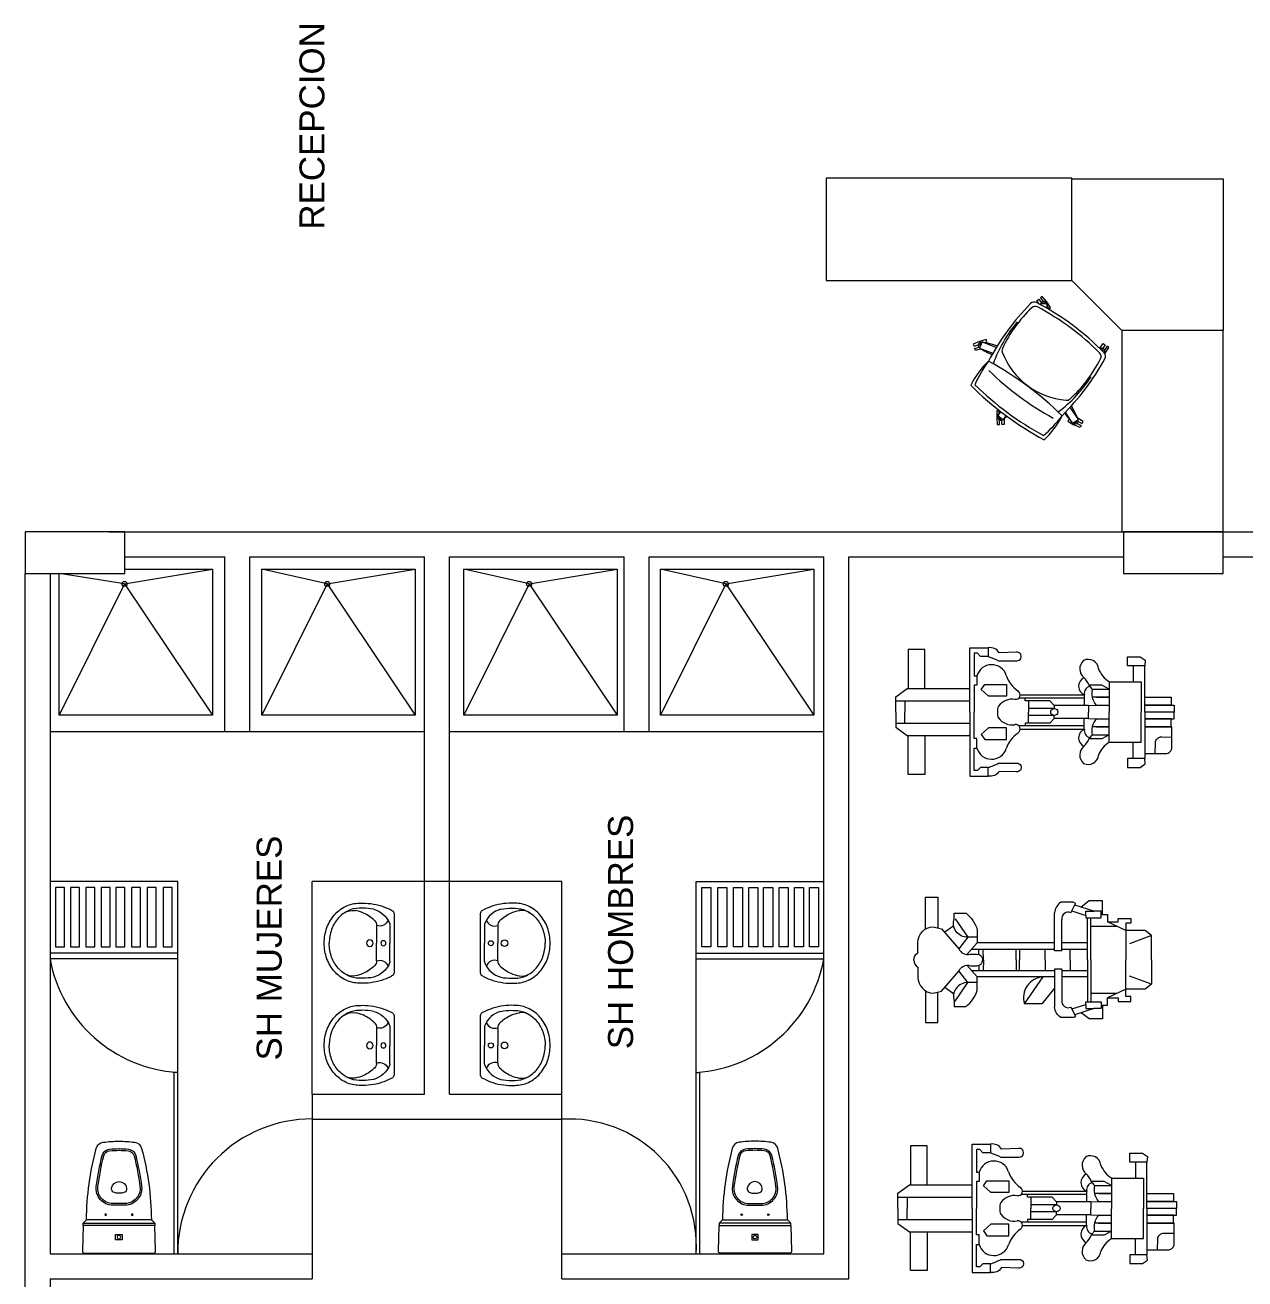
# Model space of a CAD drawing. Header units: metres. Extents: x -2 to 3328848, y -2 to 2725060.
# Drawn here: x 1663027 to 1663100.3, y 1362482.6 to 1362557.9 of the extents above; entities that cross this region are included whole.
import ezdxf

# ---------------------------------------------------------------- set-up
doc = ezdxf.new("R2010")
doc.units = ezdxf.units.M
doc.layers.get('0').update_dxf_attribs({"color": 253, "lineweight": 0})
for name, color, linetype, lineweight in [('FIJO', 253, 'Continuous', 0), ('muebles', 253, 'Continuous', 0), ('NOFIJO', 253, 'Continuous', 0)]:
    doc.layers.add(name, color=color, linetype=linetype, lineweight=lineweight)
doc.styles.get("Standard").update_dxf_attribs({"font": 'arial.ttf'})

# ---------------------------------------------------------------- blocks, each defined once
blk = doc.blocks.new('maq9')
for p, q in [((154.86, 52.999), (154.887, 53.041)), ((154.887, 53.041), (154.932, 53.036)), ((155.303, 53.036), (154.932, 53.036)), ((154.932, 53.036), (154.932, 52.945)), ((155.303, 53.036), (155.674, 53.036)), ((155.719, 53.041), (155.674, 53.036)), ((155.674, 53.036), (155.674, 52.945)), ((155.746, 52.999), (155.719, 53.041)), ((154.86, 52.898), (154.86, 52.999)), ((154.932, 52.945), (155.062, 52.945)), ((154.932, 52.945), (154.932, 52.898)), ((155.062, 53.007), (155.303, 53.007)), ((155.062, 52.752), (155.062, 53.007)), ((155.544, 53.007), (155.303, 53.007)), ((155.544, 52.752), (155.544, 53.007)), ((155.674, 52.945), (155.544, 52.945)), ((155.674, 52.945), (155.674, 52.898)), ((155.746, 52.898), (155.746, 52.999)), ((154.932, 52.898), (154.86, 52.898)), ((155.674, 52.898), (155.746, 52.898)), ((155.062, 52.752), (155.303, 52.752)), ((155.121, 52.752), (155.087, 52.692)), ((155.121, 52.616), (155.121, 52.752)), ((155.183, 52.648), (155.183, 52.752)), ((155.183, 52.752), (155.183, 52.616)), ((155.247, 52.648), (155.247, 52.752)), ((155.544, 52.752), (155.303, 52.752)), ((155.358, 52.648), (155.358, 52.752)), ((155.422, 52.752), (155.422, 52.616)), ((155.422, 52.648), (155.422, 52.752)), ((155.485, 52.752), (155.518, 52.692)), ((155.485, 52.616), (155.485, 52.752)), ((155.087, 52.692), (155.087, 52.59)), ((155.251, 52.585), (155.247, 52.648)), ((155.354, 52.585), (155.358, 52.648)), ((155.518, 52.692), (155.518, 52.59)), ((155.192, 52.552), (155.251, 52.552)), ((155.251, 52.585), (155.251, 52.311)), ((155.251, 52.585), (155.303, 52.585)), ((155.354, 52.585), (155.303, 52.585)), ((155.354, 52.585), (155.354, 52.311)), ((155.414, 52.552), (155.354, 52.552)), ((155.251, 52.311), (155.275, 52.311)), ((155.275, 52.311), (155.275, 52.104)), ((155.331, 52.311), (155.331, 52.104)), ((155.354, 52.311), (155.331, 52.311)), ((155.213, 52.104), (155.303, 52.104)), ((155.392, 52.104), (155.303, 52.104)), ((155.115, 51.132), (155.115, 51.635)), ((155.213, 51.041), (155.213, 51.635)), ((155.393, 51.041), (155.393, 51.635)), ((155.49, 51.132), (155.49, 51.635)), ((155.181, 51.041), (155.115, 51.132)), ((155.213, 51.114), (155.303, 51.114)), ((155.393, 51.114), (155.303, 51.114)), ((155.425, 51.041), (155.49, 51.132)), ((155.303, 51.041), (155.181, 51.041)), ((155.303, 51.041), (155.425, 51.041))]:
    blk.add_line(p, q)
for points in [[(155.247, 53.036), (155.183, 53.036), (155.183, 53.247), (155.247, 53.247)], [(155.303, 53.036), (155.247, 53.036), (155.247, 53.272), (155.303, 53.272)], [(155.303, 53.036), (155.358, 53.036), (155.358, 53.272), (155.303, 53.272)], [(155.358, 53.036), (155.422, 53.036), (155.422, 53.247), (155.358, 53.247)], [(155.083, 51.929), (155.176, 51.929), (155.176, 51.784), (155.122, 51.725), (155.083, 51.754)], [(155.522, 51.929), (155.429, 51.929), (155.429, 51.784), (155.484, 51.725), (155.522, 51.754)], [(154.803, 51.14), (155.115, 51.14), (155.115, 51.274), (154.803, 51.274)], [(155.802, 51.14), (155.49, 51.14), (155.49, 51.274), (155.802, 51.274)]]:
    blk.add_lwpolyline(points, close=True)
blk.add_lwpolyline([(155.422, 53.036), (155.635, 53.036), (155.635, 53.204, 0.414214), (155.585, 53.254), (155.422, 53.254)], format="xyb", close=True)
for points in [[(155.635, 53.12), (155.55, 53.122, -0.414214), (155.502, 53.173), (155.503, 53.254)], [(154.858, 51.783, -0.030386), (154.893, 51.866), (154.893, 52.012, 1.079527), (154.823, 52.006), (154.828, 51.87, 0.314071), (154.789, 51.783, -0.228901)], [(155.748, 51.783, 0.030386), (155.712, 51.866), (155.712, 52.012, -1.079527), (155.782, 52.006), (155.778, 51.87, -0.314071), (155.816, 51.783, 0.228901)]]:
    blk.add_lwpolyline(points, format="xyb")
for points in [[(155.165, 52.038), (155.165, 52.552), (155.192, 52.552), (155.192, 52.08), (155.192, 52.027)], [(155.44, 52.038), (155.44, 52.552), (155.414, 52.552), (155.414, 52.08), (155.414, 52.027)], [(155.251, 52.311), (155.213, 52.276), (155.213, 52.078), (155.192, 52.078)], [(155.354, 52.311), (155.392, 52.276), (155.392, 52.078), (155.414, 52.078)], [(155.303, 51.635), (154.789, 51.635), (154.789, 51.783), (154.858, 51.783), (154.858, 51.72), (154.833, 51.696), (154.833, 51.67), (155.014, 51.67), (155.014, 51.692), (155.089, 51.692), (155.089, 51.67), (155.303, 51.67)], [(155.303, 51.635), (155.816, 51.635), (155.816, 51.783), (155.748, 51.783), (155.748, 51.72), (155.772, 51.696), (155.772, 51.67), (155.592, 51.67), (155.592, 51.692), (155.516, 51.692), (155.516, 51.67), (155.303, 51.67)]]:
    blk.add_lwpolyline(points)
blk.add_circle((155.303, 52.311), 0.0282)
blk.add_circle((155.303, 52.311), 0.0282)
for centre, radius, start, end in [((154.876, 52.867), 0.217, 291.7456, 328.3151), ((155.729, 52.867), 0.217, 211.6849, 248.2544), ((154.963, 52.585), 0.0816, 94.949, 207.78), ((154.966, 52.779), 0.225, 302.5085, 313.3915), ((155.152, 52.758), 0.146, 257.6538, 310.746), ((155.454, 52.758), 0.146, 229.254, 282.3462), ((155.639, 52.779), 0.225, 226.6085, 237.4915), ((155.642, 52.585), 0.0816, 332.22, 85.051), ((154.958, 52.604), 0.0883, 220.6844, 321.7859), ((155.161, 52.416), 0.189, 113.035, 134.9359), ((155.096, 52.583), 0.076, 206.358, 336.1026), ((155.155, 52.612), 0.0601, 194.7136, 279.3626), ((155.45, 52.612), 0.0601, 260.6374, 345.2864), ((155.51, 52.583), 0.076, 203.8974, 333.642), ((155.444, 52.416), 0.189, 45.0641, 66.965), ((155.647, 52.604), 0.0883, 218.2141, 319.3156), ((154.939, 52.151), 0.235, 287.6438, 326.4942), ((155.165, 52.002), 0.0365, 350.7788, 146.4942), ((155.44, 52.002), 0.0365, 33.5058, 189.2212), ((155.667, 52.151), 0.235, 213.5058, 252.3562), ((155.047, 51.81), 0.123, 107.6438, 254.0669), ((155.335, 51.974), 0.135, 170.7788, 233.7519), ((155.271, 51.974), 0.135, 306.2481, 9.2212), ((155.558, 51.81), 0.123, 285.9331, 72.3562), ((155.291, 51.934), 0.0782, 242.5815, 278.8296), ((155.315, 51.934), 0.0782, 261.1704, 297.4185)]:
    blk.add_arc(centre, radius, start, end)
blk = doc.blocks.new('maq10')
for p, q in [((156.591, 53.091), (156.551, 53.039)), ((156.551, 53.039), (156.551, 52.885)), ((156.591, 53.091), (156.656, 52.914)), ((156.786, 53.091), (156.591, 53.091)), ((156.786, 53.091), (156.981, 53.091)), ((156.981, 53.091), (156.916, 52.914)), ((156.981, 53.091), (157.021, 53.039)), ((157.021, 53.039), (157.021, 52.885)), ((156.453, 52.925), (156.493, 52.925)), ((156.453, 52.823), (156.453, 52.925)), ((156.493, 52.925), (156.493, 52.885)), ((157.119, 52.925), (157.079, 52.925)), ((157.079, 52.925), (157.079, 52.885)), ((157.119, 52.823), (157.119, 52.925)), ((156.482, 52.823), (156.453, 52.823)), ((156.551, 52.885), (156.482, 52.737)), ((156.482, 52.737), (156.482, 52.823)), ((156.493, 52.885), (156.786, 52.885)), ((156.518, 52.814), (156.518, 52.605)), ((157.079, 52.885), (156.786, 52.885)), ((157.021, 52.885), (157.09, 52.737)), ((157.054, 52.814), (157.054, 52.605)), ((157.09, 52.737), (157.09, 52.823)), ((157.09, 52.823), (157.119, 52.823)), ((156.423, 52.737), (156.463, 52.737)), ((156.423, 52.687), (156.423, 52.737)), ((156.463, 52.737), (156.482, 52.737)), ((157.109, 52.737), (157.09, 52.737)), ((157.149, 52.737), (157.109, 52.737)), ((157.149, 52.687), (157.149, 52.737)), ((156.786, 52.438), (156.701, 52.438)), ((156.786, 52.438), (156.871, 52.438)), ((156.712, 52.313), (156.408, 52.313)), ((156.712, 52.372), (156.462, 52.372)), ((156.712, 52.372), (156.712, 52.313)), ((156.86, 52.372), (156.86, 52.313)), ((156.86, 52.372), (157.11, 52.372)), ((156.86, 52.313), (157.164, 52.313)), ((156.786, 52.238), (156.701, 52.238)), ((156.786, 52.238), (156.871, 52.238)), ((156.701, 52.033), (156.786, 52.033)), ((156.871, 52.033), (156.786, 52.033)), ((156.786, 52.006), (156.701, 52.006)), ((156.786, 52.006), (156.871, 52.006)), ((156.742, 51.706), (156.701, 51.706)), ((156.83, 51.706), (156.871, 51.706)), ((156.456, 51.517), (156.605, 51.618)), ((156.605, 51.618), (156.698, 51.547)), ((156.65, 51.695), (156.743, 51.612)), ((156.922, 51.695), (156.829, 51.612)), ((156.967, 51.618), (156.874, 51.547)), ((157.116, 51.517), (156.967, 51.618)), ((156.512, 51.506), (156.565, 51.435)), ((157.06, 51.506), (157.007, 51.435))]:
    blk.add_line(p, q)
for points in [[(156.423, 52.698), (156.314, 52.698), (156.314, 52.59), (156.363, 52.527)], [(156.394, 52.453), (156.429, 52.564), (156.45, 52.564), (156.45, 52.687), (156.396, 52.687), (156.396, 52.628), (156.347, 52.477)], [(156.429, 52.564), (156.396, 52.564), (156.396, 52.628)], [(157.178, 52.453), (157.144, 52.564), (157.122, 52.564), (157.122, 52.687), (157.176, 52.687), (157.176, 52.628), (157.225, 52.477)], [(157.144, 52.564), (157.176, 52.564), (157.176, 52.628)], [(157.149, 52.698), (157.258, 52.698), (157.258, 52.59), (157.209, 52.527)], [(156.786, 52.605), (156.45, 52.605)], [(156.786, 52.577), (156.45, 52.577)], [(156.65, 52.577), (156.65, 52.372)], [(156.701, 52.372), (156.701, 52.577)], [(156.786, 52.605), (157.122, 52.605)], [(156.786, 52.577), (157.122, 52.577)], [(156.871, 52.372), (156.871, 52.577)], [(156.922, 52.577), (156.922, 52.372)], [(156.65, 52.313), (156.65, 51.695)], [(156.701, 51.649), (156.701, 52.313)], [(156.871, 51.649), (156.871, 52.313)], [(157.012, 52.313), (157.138, 52.213), (157.138, 52.072), (156.922, 52.223)], [(156.922, 52.313), (156.922, 51.695)], [(156.786, 51.744), (156.701, 51.742)], [(156.786, 51.744), (156.871, 51.742)], [(156.538, 51.281), (156.284, 51.281), (156.284, 51.379), (156.529, 51.379)], [(157.034, 51.281), (157.288, 51.281), (157.288, 51.379), (157.043, 51.379)]]:
    blk.add_lwpolyline(points)
for points in [[(156.408, 52.445), (156.335, 52.483, 0.155893), (156.324, 52.462), (156.324, 52.364, 0.215663), (156.408, 52.313, 0.563958)], [(157.164, 52.445), (157.237, 52.483, -0.155893), (157.248, 52.462), (157.248, 52.364, -0.215663), (157.164, 52.313, -0.563958)], [(156.786, 51.187, -0.26354), (156.728, 51.219), (156.648, 51.219, -0.40144), (156.52, 51.342), (156.536, 51.409), (156.696, 51.546, 0.378417), (156.74, 51.639), (156.74, 51.692, -0.410094), (156.786, 51.739)], [(156.786, 51.187, 0.26354), (156.844, 51.219), (156.924, 51.219, 0.40144), (157.052, 51.342), (157.036, 51.409), (156.876, 51.546, -0.378417), (156.832, 51.639), (156.832, 51.692, 0.410094), (156.786, 51.739)], [(156.605, 51.695), (156.605, 51.618, -0.509495), (156.456, 51.509), (156.412, 51.509), (156.412, 51.605, -0.1429), (156.544, 51.695), (156.65, 51.695)], [(156.967, 51.695), (156.967, 51.618, 0.509495), (157.116, 51.509), (157.16, 51.509), (157.16, 51.605, 0.1429), (157.028, 51.695), (156.922, 51.695)]]:
    blk.add_lwpolyline(points, format="xyb")
for centre, radius, start, end in [((156.455, 52.423), 0.0516, 154.7163, 278.0792), ((157.117, 52.423), 0.0516, 261.9208, 25.2837), ((157.089, 52.232), 0.167, 183.0901, 287.0595)]:
    blk.add_arc(centre, radius, start, end)
blk = doc.blocks.new('ISS-I-19')
for points in [[(-0.2097, 0), (0.2097, 0, -0.423114), (0.2197, -0.0103), (0.215, -0.165), (-0.215, -0.165), (-0.2197, -0.0103, -0.423114)], [(-0.195, -0.2, 0.063391), (-0.1364, -0.6288, 0.305778), (-0.0942, -0.6655, 0.026376), (0, -0.672, 0.026376), (0.0942, -0.6655, 0.305778), (0.1364, -0.6288, 0.063391), (0.195, -0.2)], [(0.0348, -0.3652, 0.191623), (-0.0325, -0.3652, 0.289538), (-0.0439, -0.3833), (-0.0439, -0.3888, 0.888012), (0.0462, -0.3888), (0.0462, -0.3833, 0.289538)]]:
    blk.add_lwpolyline(points, format="xyb", close=True)
blk.add_lwpolyline([(0.0198, -0.1114), (0.0198, -0.0795), (-0.0198, -0.0795), (-0.0198, -0.1114)], close=True)
for points in [[(-0.215, -0.165), (-0.215, -0.18), (0.215, -0.18), (0.215, -0.165)], [(-0.215, -0.18), (-0.195, -0.2)], [(0.215, -0.18), (0.195, -0.2)]]:
    blk.add_lwpolyline(points)
for points in [[(-0.0007, -0.627, 0.016864), (0.0566, -0.6241, 0.321456), (0.1009, -0.5863, 0.028421), (0.1361, -0.4001, 0.452707), (0.0369, -0.2871), (-0.0369, -0.2871, 0.452707), (-0.1361, -0.4001, 0.028421), (-0.1009, -0.5863, 0.321456), (-0.0566, -0.6241, 0.016864), (0.0007, -0.627)], [(-0.0009, -0.617, 0.016864), (0.0557, -0.6142, 0.321456), (0.0912, -0.5839, 0.028421), (0.1262, -0.3988, 0.452707), (0.0369, -0.2971), (-0.0369, -0.2971, 0.452707), (-0.1262, -0.3988, 0.028421), (-0.0912, -0.5839, 0.321456), (-0.0557, -0.6142, 0.016864), (0.0009, -0.617, -0.000262), (0, -0.617, -0.000262), (-0.0009, -0.617, 0.000262), (0, -0.617, 0.000262), (0.0009, -0.617, -0.000262), (0, -0.617, -0.000262), (-0.0009, -0.617, 0.000262), (0, -0.617, 0.000262), (0.0009, -0.617)]]:
    blk.add_lwpolyline(points, format="xyb")
for centre, radius in [((0, -0.0955), 0.0109), ((-0.08, -0.23), 0.005), ((0.08, -0.23), 0.005)]:
    blk.add_circle(centre, radius)
blk = doc.blocks.new('SAPLS510')
for p, q in [((-0.1098, -0.025), (0, -0.025)), ((0.1098, -0.025), (0, -0.025)), ((-0.1061, -0.105), (0, -0.105)), ((0.1061, -0.105), (0, -0.105))]:
    blk.add_line(p, q)
blk.add_lwpolyline([(0.1775, 0), (-0.1775, 0, 0.27095), (-0.1949, -0.0102, 0.041198), (-0.2183, -0.0611, 0.087147), (-0.2406, -0.1885, 0.014423), (-0.24, -0.21, 0.110985), (-0.2223, -0.2889, 0.102819), (-0.1697, -0.3585, 0.093047), (-0.0933, -0.4036, 0.087147), (0, -0.42, 0.087147), (0.0933, -0.4036, 0.093047), (0.1697, -0.3585, 0.102819), (0.2223, -0.2889, 0.110985), (0.24, -0.21, -0.014423), (0.2406, -0.1885, 0.087147), (0.2183, -0.0611, 0.041198), (0.1949, -0.0102, 0.27095), (0.1775, 0)], format="xyb", close=True)
for points in [[(-0.2043, -0.1227, 0.048163), (-0.2106, -0.1885, 0.015067), (-0.21, -0.2092, 0.042482)], [(-0.1343, -0.1166, 0.092164), (-0.1808, -0.1839, 0.064814), (-0.196, -0.2348, 0.10564)], [(0.1343, -0.1166, -0.092164), (0.1808, -0.1839, -0.064814), (0.196, -0.2348, -0.10564)], [(0.2043, -0.1227, -0.048163), (0.2106, -0.1885, -0.015067), (0.21, -0.2092, -0.042482)], [(-0.21, -0.2092, 0.11237), (-0.1951, -0.2761, 0.102819), (-0.15, -0.3359, 0.093047), (-0.083, -0.3754, 0.087147), (0, -0.39, 0.087147)], [(0.21, -0.2092, -0.11237), (0.1951, -0.2761, -0.102819), (0.15, -0.3359, -0.093047), (0.083, -0.3754, -0.087147), (0, -0.39, -0.087147)], [(-0.2058, -0.2457, 0.000644), (-0.2057, -0.2465, 0.042482)], [(0.2058, -0.2457, -0.000644), (0.2057, -0.2465, -0.042482)]]:
    blk.add_lwpolyline(points, format="xyb")
for centre, radius in [((0, -0.0642), 0.015), ((0, -0.1453), 0.02)]:
    blk.add_circle(centre, radius)
for centre, radius, start, end in [((-0.0597, -0.1651), 0.1507, 113.65969, 163.64961), ((-0.1571, -0.0866), 0.0542, 340.1112, 68.72269), ((-0.1101, -0.05), 0.025, 89.71161, 113.65967), ((-0.1098, -0.115), 0.09, 89.99996, 90.49075), ((0.1571, -0.0866), 0.0542, 111.27731, 199.8888), ((0.1098, -0.115), 0.09, 89.50925, 90.00004), ((0.1101, -0.05), 0.025, 66.34033, 90.28839), ((0.0597, -0.1651), 0.1507, 16.35039, 66.34031), ((-0.1061, -0.145), 0.04, 90, 134.81574), ((0.1061, -0.145), 0.04, 45.18426, 90), ((-0.1072, -0.2493), 0.09, 170.71224, 213.50158), ((0.1072, -0.2493), 0.09, 326.49842, 9.28776)]:
    blk.add_arc(centre, radius, start, end)

msp = doc.modelspace()

# ---------------------------------------------------------------- linework, layer by layer
at = {"ltscale": 0.02}
for p, q in [((1663032.064, 1362527.435), (1663173.148, 1362527.435)), ((1663033.022, 1362525.935), (1663039.022, 1362525.935)), ((1663039.022, 1362515.435), (1663039.022, 1362525.935)), ((1663040.522, 1362525.935), (1663051.022, 1362525.935)), ((1663040.522, 1362515.435), (1663040.522, 1362525.935)), ((1663052.522, 1362525.935), (1663063.022, 1362525.935)), ((1663052.522, 1362493.651), (1663052.522, 1362525.935)), ((1663063.022, 1362515.435), (1663063.022, 1362525.935)), ((1663064.522, 1362525.935), (1663075.022, 1362525.935)), ((1663064.522, 1362515.435), (1663064.522, 1362525.935)), ((1663075.022, 1362484.073), (1663075.022, 1362525.935)), ((1663076.522, 1362525.935), (1663093.022, 1362525.935)), ((1663076.522, 1362482.573), (1663076.522, 1362525.935)), ((1663099.022, 1362525.935), (1663139.002, 1362525.935)), ((1663027.022, 1362481.465), (1663027.022, 1362524.935)), ((1663028.522, 1362524.935), (1663028.522, 1362484.073)), ((1663028.522, 1362515.435), (1663051.022, 1362515.435)), ((1663052.522, 1362515.435), (1663075.022, 1362515.435)), ((1663044.272, 1362493.651), (1663051.022, 1362493.651)), ((1663044.272, 1362493.651), (1663044.272, 1362482.573)), ((1663044.272, 1362493.651), (1663044.272, 1362482.573)), ((1663052.522, 1362493.651), (1663059.272, 1362493.651)), ((1663059.272, 1362482.573), (1663059.272, 1362493.651)), ((1663044.272, 1362492.151), (1663059.272, 1362492.151)), ((1663028.522, 1362484.073), (1663044.272, 1362484.073)), ((1663059.272, 1362484.073), (1663075.022, 1362484.073)), ((1663028.522, 1362482.573), (1663028.522, 1362481.465)), ((1663028.522, 1362482.573), (1663044.272, 1362482.573)), ((1663059.272, 1362482.573), (1663076.522, 1362482.573))]:
    msp.add_line(p, q, dxfattribs=at)
for centre, radius, start, end in [((1663044.258, 1362484.109), 8.063, 89.89809, 180.25953), ((1663059.739, 1362484.539), 7.625, 356.49188, 93.50812)]:
    msp.add_arc(centre, radius, start, end, dxfattribs=at)
at = {"layer": 'muebles', "linetype": 'Continuous'}
for p, q in [((1663087.82, 1362541.313), (1663087.928, 1362541.396)), ((1663087.964, 1362541.102), (1663087.82, 1362541.313)), ((1663087.928, 1362541.396), (1663088.011, 1362541.287)), ((1663088.146, 1362541.561), (1663088.037, 1362541.479)), ((1663088.037, 1362541.479), (1663088.12, 1362541.37)), ((1663088.12, 1362541.37), (1663088.199, 1362541.265)), ((1663088.41, 1362541.248), (1663088.146, 1362541.561)), ((1663088.011, 1362541.287), (1663088.091, 1362541.183)), ((1663088.026, 1362541.122), (1663088.024, 1362541.071)), ((1663088.435, 1362541.102), (1663088.026, 1362541.122)), ((1663088.642, 1362540.91), (1663088.41, 1362541.248)), ((1663088.435, 1362541.102), (1663088.423, 1362540.85)), ((1663088.448, 1362540.939), (1663088.45, 1362540.936)), ((1663088.45, 1362540.936), (1663088.533, 1362540.827)), ((1663088.533, 1362540.827), (1663088.642, 1362540.91)), ((1663084.379, 1362538.855), (1663083.999, 1362538.701)), ((1663083.999, 1362538.701), (1663084.044, 1362538.572)), ((1663084.044, 1362538.572), (1663084.173, 1362538.617)), ((1663084.09, 1362538.443), (1663084.218, 1362538.488)), ((1663084.135, 1362538.314), (1663084.09, 1362538.443)), ((1663084.458, 1362538.41), (1663084.135, 1362538.314)), ((1663084.173, 1362538.617), (1663084.298, 1362538.661)), ((1663084.218, 1362538.488), (1663084.343, 1362538.532)), ((1663084.772, 1362538.971), (1663084.379, 1362538.855)), ((1663084.526, 1362538.834), (1663084.381, 1362538.451)), ((1663084.381, 1362538.451), (1663085.175, 1362538.149)), ((1663084.526, 1362538.834), (1663085.387, 1362538.507)), ((1663084.685, 1362538.796), (1663084.689, 1362538.797)), ((1663084.689, 1362538.797), (1663084.818, 1362538.843)), ((1663084.818, 1362538.843), (1663084.772, 1362538.971)), ((1663091.692, 1362538.48), (1663091.589, 1362538.452)), ((1663091.692, 1362538.48), (1663091.589, 1362538.452)), ((1663091.605, 1362538.468), (1663091.811, 1362538.735)), ((1663091.605, 1362538.468), (1663091.811, 1362538.735)), ((1663091.741, 1362538.3), (1663091.692, 1362538.48)), ((1663091.741, 1362538.3), (1663091.692, 1362538.48)), ((1663091.845, 1362538.546), (1663091.77, 1362538.437)), ((1663091.845, 1362538.546), (1663091.77, 1362538.437)), ((1663091.811, 1362538.735), (1663091.923, 1362538.658)), ((1663091.811, 1362538.735), (1663091.923, 1362538.658)), ((1663091.923, 1362538.658), (1663091.845, 1362538.546)), ((1663091.923, 1362538.658), (1663091.845, 1362538.546)), ((1663091.957, 1362538.468), (1663091.882, 1362538.359)), ((1663091.957, 1362538.468), (1663091.882, 1362538.359)), ((1663091.931, 1362538.154), (1663092.147, 1362538.502)), ((1663091.931, 1362538.154), (1663092.147, 1362538.502)), ((1663092.035, 1362538.58), (1663091.957, 1362538.468)), ((1663092.035, 1362538.58), (1663091.957, 1362538.468)), ((1663092.147, 1362538.502), (1663092.035, 1362538.58)), ((1663092.147, 1362538.502), (1663092.035, 1362538.58)), ((1663091.905, 1362538.12), (1663091.931, 1362538.154)), ((1663091.905, 1362538.12), (1663091.931, 1362538.154)), ((1663085.42, 1362534.692), (1663085.409, 1362534.283)), ((1663085.557, 1362534.696), (1663085.42, 1362534.692)), ((1663085.475, 1362534.416), (1663085.657, 1362534.642)), ((1663085.56, 1362534.559), (1663085.557, 1362534.696)), ((1663085.56, 1362534.555), (1663085.56, 1362534.559)), ((1663089.97, 1362533.953), (1663089.54, 1362534.611)), ((1663090.313, 1362534.177), (1663089.828, 1362534.917)), ((1663085.409, 1362534.283), (1663085.439, 1362533.874)), ((1663085.439, 1362533.874), (1663085.575, 1362533.877)), ((1663085.475, 1362534.416), (1663085.794, 1362534.159)), ((1663085.572, 1362534.013), (1663085.569, 1362534.145)), ((1663085.575, 1362533.877), (1663085.572, 1362534.013)), ((1663085.709, 1362534.016), (1663085.706, 1362534.148)), ((1663085.712, 1362533.88), (1663085.709, 1362534.016)), ((1663085.848, 1362533.883), (1663085.712, 1362533.88)), ((1663085.794, 1362534.159), (1663085.984, 1362534.396)), ((1663085.857, 1362534.22), (1663085.848, 1362533.883)), ((1663089.745, 1362534.19), (1663089.683, 1362534.069)), ((1663089.683, 1362534.069), (1663090.039, 1362533.864)), ((1663089.786, 1362534.17), (1663089.745, 1362534.19)), ((1663089.97, 1362533.953), (1663090.313, 1362534.177)), ((1663090.413, 1362533.696), (1663090.039, 1362533.864)), ((1663090.236, 1362533.94), (1663090.475, 1362533.818)), ((1663090.599, 1362534.061), (1663090.244, 1362534.265)), ((1663090.298, 1362534.061), (1663090.537, 1362533.939)), ((1663090.475, 1362533.818), (1663090.413, 1362533.696)), ((1663090.537, 1362533.939), (1663090.599, 1362534.061))]:
    msp.add_line(p, q, dxfattribs=at)
at = {"layer": 'muebles', "ltscale": 0.02}
for p, q in [((1663051.022, 1362493.651), (1663051.022, 1362525.935)), ((1663032.993, 1362524.3), (1663029.069, 1362524.935)), ((1663032.993, 1362524.3), (1663038.286, 1362525.185)), ((1663045.175, 1362524.3), (1663041.251, 1362525.185)), ((1663045.175, 1362524.3), (1663050.468, 1362525.185)), ((1663057.31, 1362524.3), (1663053.386, 1362525.185)), ((1663057.31, 1362524.3), (1663062.603, 1362525.185)), ((1663069.125, 1362524.3), (1663065.201, 1362525.185)), ((1663069.125, 1362524.3), (1663074.418, 1362525.185)), ((1663032.993, 1362524.3), (1663029.069, 1362516.413)), ((1663032.993, 1362524.3), (1663038.286, 1362516.413)), ((1663045.175, 1362524.3), (1663041.251, 1362516.413)), ((1663045.175, 1362524.3), (1663050.468, 1362516.413)), ((1663057.31, 1362524.3), (1663053.386, 1362516.413)), ((1663057.31, 1362524.3), (1663062.603, 1362516.413)), ((1663069.125, 1362524.3), (1663065.201, 1362516.413)), ((1663069.125, 1362524.3), (1663074.418, 1362516.413)), ((1663036.194, 1362506.435), (1663028.522, 1362506.435)), ((1663036.194, 1362502.116), (1663036.194, 1362506.435)), ((1663044.272, 1362493.651), (1663044.272, 1362506.435)), ((1663059.272, 1362506.435), (1663044.272, 1362506.435)), ((1663059.272, 1362493.651), (1663059.272, 1362506.435)), ((1663067.35, 1362506.435), (1663075.022, 1362506.435)), ((1663067.35, 1362502.116), (1663067.35, 1362506.435)), ((1663036.194, 1362502.116), (1663028.522, 1362502.116)), ((1663036.194, 1362501.786), (1663028.522, 1362501.786)), ((1663036.194, 1362484.073), (1663036.194, 1362502.116)), ((1663067.35, 1362484.073), (1663067.35, 1362502.116)), ((1663067.35, 1362502.116), (1663075.022, 1362502.116)), ((1663067.35, 1362501.786), (1663075.022, 1362501.786)), ((1663035.974, 1362484.073), (1663035.974, 1362494.985)), ((1663036.194, 1362494.969), (1663035.974, 1362494.969)), ((1663067.35, 1362494.969), (1663067.571, 1362494.969)), ((1663067.571, 1362484.073), (1663067.571, 1362494.985))]:
    msp.add_line(p, q, dxfattribs=at)
for points in [[(1663089.922, 1362542.525), (1663089.922, 1362548.674), (1663075.154, 1362548.674), (1663075.154, 1362542.525)], [(1663041.251, 1362516.413), (1663041.251, 1362525.185), (1663050.468, 1362525.185), (1663050.468, 1362516.413)], [(1663053.386, 1362516.413), (1663053.386, 1362525.185), (1663062.603, 1362525.185), (1663062.603, 1362516.413)], [(1663065.201, 1362516.413), (1663065.201, 1362525.185), (1663074.418, 1362525.185), (1663074.418, 1362516.413)], [(1663029.384, 1362502.51), (1663029.384, 1362506.072), (1663028.841, 1362506.072), (1663028.841, 1362502.51)], [(1663030.289, 1362502.51), (1663030.289, 1362506.072), (1663029.746, 1362506.072), (1663029.746, 1362502.51)], [(1663031.217, 1362502.51), (1663031.217, 1362506.072), (1663030.674, 1362506.072), (1663030.674, 1362502.51)], [(1663032.142, 1362502.51), (1663032.142, 1362506.072), (1663031.599, 1362506.072), (1663031.599, 1362502.51)], [(1663033.027, 1362502.51), (1663033.027, 1362506.072), (1663032.484, 1362506.072), (1663032.484, 1362502.51)], [(1663033.952, 1362502.51), (1663033.952, 1362506.072), (1663033.409, 1362506.072), (1663033.409, 1362502.51)], [(1663034.897, 1362502.51), (1663034.897, 1362506.072), (1663034.354, 1362506.072), (1663034.354, 1362502.51)], [(1663035.862, 1362502.51), (1663035.862, 1362506.072), (1663035.319, 1362506.072), (1663035.319, 1362502.51)], [(1663067.682, 1362502.51), (1663067.682, 1362506.072), (1663068.225, 1362506.072), (1663068.225, 1362502.51)], [(1663068.647, 1362502.51), (1663068.647, 1362506.072), (1663069.19, 1362506.072), (1663069.19, 1362502.51)], [(1663069.592, 1362502.51), (1663069.592, 1362506.072), (1663070.135, 1362506.072), (1663070.135, 1362502.51)], [(1663070.517, 1362502.51), (1663070.517, 1362506.072), (1663071.06, 1362506.072), (1663071.06, 1362502.51)], [(1663071.402, 1362502.51), (1663071.402, 1362506.072), (1663071.945, 1362506.072), (1663071.945, 1362502.51)], [(1663072.327, 1362502.51), (1663072.327, 1362506.072), (1663072.87, 1362506.072), (1663072.87, 1362502.51)], [(1663073.255, 1362502.51), (1663073.255, 1362506.072), (1663073.798, 1362506.072), (1663073.798, 1362502.51)], [(1663074.16, 1362502.51), (1663074.16, 1362506.072), (1663074.703, 1362506.072), (1663074.703, 1362502.51)]]:
    msp.add_lwpolyline(points, close=True, dxfattribs=at)
at = {"layer": 'muebles'}
for points in [[(1663089.922, 1362548.625), (1663099.022, 1362548.625), (1663099.022, 1362539.525), (1663092.922, 1362539.525), (1663089.922, 1362542.525)], [(1663099.022, 1362539.525), (1663092.922, 1362539.525), (1663092.922, 1362527.435), (1663099.022, 1362527.435)]]:
    msp.add_lwpolyline(points, close=True, dxfattribs=at)
at = {"layer": 'muebles', "ltscale": 0.02}
msp.add_lwpolyline([(1663033.022, 1362525.185), (1663038.286, 1362525.185), (1663038.286, 1362516.413), (1663029.069, 1362516.413), (1663029.069, 1362524.935)], dxfattribs=at)
for centre in [(1663032.993, 1362524.3), (1663045.175, 1362524.3), (1663057.31, 1362524.3), (1663069.125, 1362524.3)]:
    msp.add_circle(centre, 0.15, dxfattribs=at)
at = {"layer": 'muebles', "linetype": 'Continuous', "ltscale": 0.7}
for centre, radius, start, end in [((1663098.048, 1362530.75), 14.848, 135.60847, 152.19145), ((1663093.083, 1362535.01), 8.095, 133.48032, 154.89435), ((1663087.652, 1362540.927), 0.3, 62.82806, 135.60847), ((1663087.719, 1362540.667), 0.3, 62.15152, 133.48032), ((1663080.67, 1362527.325), 15.589, 44.12295, 62.82806), ((1663080.67, 1362527.325), 15.389, 44.79949, 62.15152), ((1663092.827, 1362534.787), 8.107, 139.69498, 160.29745), ((1663086.024, 1362538.318), 0.3, 154.89435, 201.13629), ((1663088.366, 1362534), 5.043, 133.19474, 153.75627), ((1663090.643, 1362533.434), 7.129, 143.4755, 156.64767), ((1663075.108, 1362519.815), 20.377, 45.71931, 61.2317), ((1663089.969, 1362539.843), 4.53, 201.13629, 264.9915), ((1663078.879, 1362544.946), 14.848, 314.75956, 331.34254), ((1663084.402, 1362541.439), 8.095, 311.81556, 333.47069), ((1663091.377, 1362537.957), 0.3, 333.47069, 44.79949), ((1663091.645, 1362537.969), 0.3, 331.34254, 44.12295), ((1663097.246, 1362549.706), 17.606, 225.64437, 241.30664), ((1663097.246, 1362549.706), 19.006, 225.15622, 241.79479), ((1663097.246, 1362549.706), 18.806, 225.64437, 241.30664), ((1663084.263, 1362541.13), 8.107, 306.65356, 327.25603), ((1663089.6, 1362535.629), 0.3, 264.9915, 311.81556), ((1663083.605, 1362538.646), 7.129, 310.30334, 323.4755), ((1663084.811, 1362536.633), 5.043, 313.19474, 333.75627)]:
    msp.add_arc(centre, radius, start, end, dxfattribs=at)
at = {"layer": 'muebles', "linetype": 'Continuous'}
for centre, radius, start, end in [((1663112.082, 1362536.759), 24.448, 169.72111, 169.83469), ((1663088.231, 1362541.112), 0.157, 357.16888, 177.16888), ((1663088.231, 1362541.112), 0.0683, 357.16888, 177.16888), ((1663064.066, 1362539.134), 24.448, 3.98061, 4.61666), ((1663084.454, 1362538.643), 0.157, 69.16888, 249.16888), ((1663095.963, 1362559.982), 24.448, 241.72111, 243.69016), ((1663084.454, 1362538.643), 0.0683, 69.16888, 249.16888), ((1663078.867, 1362515.05), 24.448, 74.39803, 76.61666), ((1663094.977, 1362514.253), 24.448, 97.72111, 97.99539), ((1663094.977, 1362514.253), 24.448, 97.72111, 97.99539), ((1663091.746, 1362538.282), 0.157, 317.76011, 105.16888), ((1663091.746, 1362538.282), 0.157, 317.76011, 105.16888), ((1663091.746, 1362538.282), 0.0683, 322.30863, 105.16888), ((1663091.746, 1362538.282), 0.0683, 322.30863, 105.16888), ((1663106.346, 1362521.684), 24.448, 147.93339, 148.61666), ((1663108.528, 1362549.869), 24.448, 218.80796, 220.61666), ((1663068.287, 1362523.566), 24.448, 25.72111, 27.87005), ((1663085.634, 1362534.288), 0.157, 141.16888, 321.16888), ((1663085.634, 1362534.288), 0.0683, 141.16888, 321.16888), ((1663068.896, 1362551.828), 24.448, 313.72111, 314.44183), ((1663090.141, 1362534.065), 0.157, 213.16888, 33.16888), ((1663090.141, 1362534.065), 0.0683, 213.16888, 33.16888)]:
    msp.add_arc(centre, radius, start, end, dxfattribs=at)
at = {"layer": 'muebles'}
for centre, start, end in [((1663036.707, 1362503.272), 190.28829, 266.46617), ((1663066.837, 1362503.272), 273.53383, 349.71171)]:
    msp.add_arc(centre, 8.319, start, end, dxfattribs=at)
at = {"layer": 'NOFIJO', "ltscale": 0.02}
for points in [[(1663033.022, 1362524.935), (1663033.022, 1362527.435), (1663027.022, 1362527.435), (1663027.022, 1362524.935)], [(1663099.022, 1362524.935), (1663099.022, 1362527.435), (1663093.022, 1362527.435), (1663093.022, 1362524.935)], [(1663099.022, 1362524.935), (1663099.022, 1362527.435), (1663093.022, 1362527.435), (1663093.022, 1362524.935)]]:
    msp.add_lwpolyline(points, close=True, dxfattribs=at)

# ---------------------------------------------------------------- block references
at = {"layer": 'FIJO', "xscale": 7.5, "yscale": 7.5, "zscale": 7.5, "rotation": 270}
for name, p in [('maq9', (1662696.528, 1363681.38)), ('maq10', (1662696.528, 1363677.615)), ('maq9', (1662696.667, 1363651.574))]:
    msp.add_blockref(name, p, dxfattribs=at)
at = {"layer": 'muebles', "yscale": 10, "zscale": 10}
for name, p, xscale, rotation in [('SAPLS510', (1663049.197, 1362502.725), -10, 270), ('SAPLS510', (1663054.374, 1362502.725), 10, 90), ('SAPLS510', (1663049.197, 1362496.587), -10, 270), ('SAPLS510', (1663054.374, 1362496.587), 10, 90), ('ISS-I-19', (1663032.662, 1362484.117), -10, 180), ('ISS-I-19', (1663070.882, 1362484.117), 10, 180)]:
    msp.add_blockref(name, p, dxfattribs=dict(at, xscale=xscale, rotation=rotation))

# ---------------------------------------------------------------- texts
at = {"linetype": 'Continuous', "char_height": 1.5, "attachment_point": 1, "rotation": 90}
for s, insert in [('RECEPCION', (1663043.511, 1362545.576)), ('SH HOMBRES', (1663062.053, 1362496.357)), ('SH MUJERES', (1663040.941, 1362495.682))]:
    msp.add_mtext_dynamic_manual_height_columns(s, width=45.32036, gutter_width=125, heights=[0], dxfattribs=dict(at, insert=insert))

doc.saveas('drawing.dxf')
